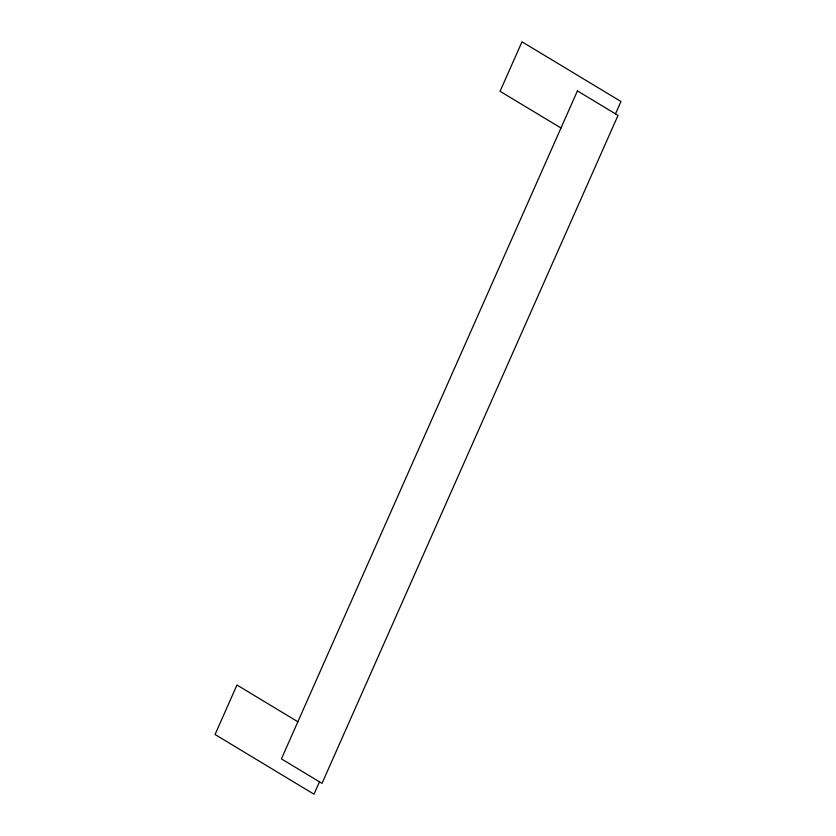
<?xml version="1.0" encoding="UTF-8"?>
<svg xmlns="http://www.w3.org/2000/svg" width="836" height="836" viewBox="0 0 836 836"><rect width="100%" height="100%" fill="white"/><g stroke="black" fill="none" stroke-linecap="round" stroke-linejoin="round"><path stroke-width="1.25" d="M319.477 781.827L314.002 794.2L215.04 734.51L236.964 685.029L297.867 721.761M615.484 113.863L620.96 101.49L521.998 41.8L500.074 91.281L560.977 128.012M577.415 90.905L281.418 758.869L322.017 783.363L618.023 115.389L577.415 90.905"/></g></svg>
